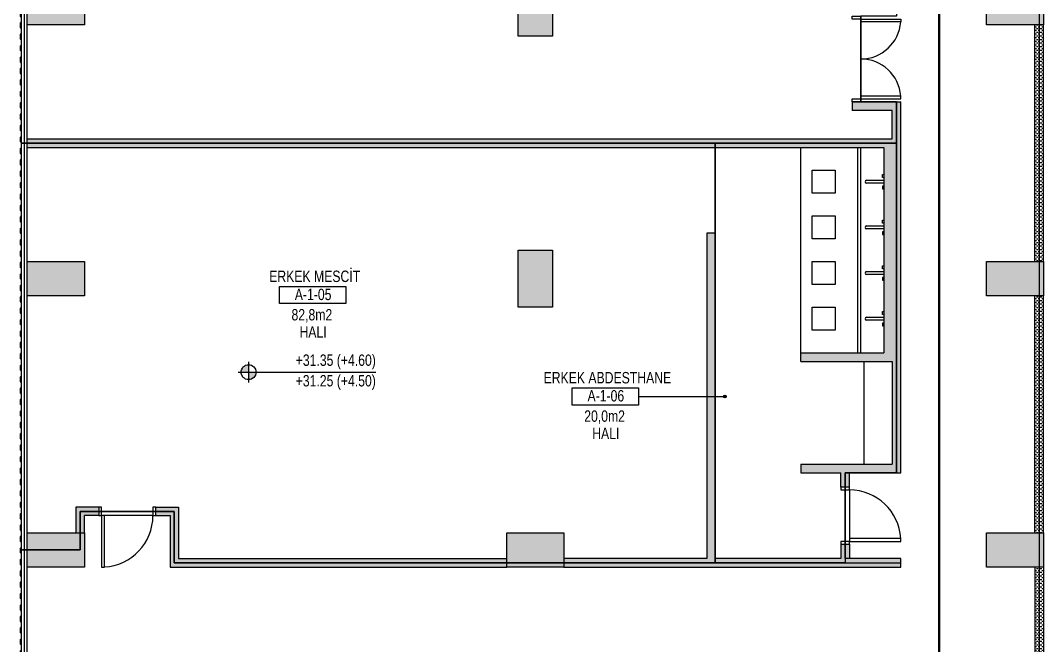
# Model space of a CAD drawing. Header units: centimetres. Extents: x 28733 to 98303, y -2883 to 8555.
# Drawn here: x 78389 to 80181, y 3296 to 4391 of the extents above; entities that cross this region are included whole.
import ezdxf
from ezdxf.enums import TextEntityAlignment as Align

# ---------------------------------------------------------------- set-up
doc = ezdxf.new("R2010")
doc.units = ezdxf.units.CM
doc.header["$LTSCALE"] = 100
for name, color, linetype in [('A-ANNO-DIMS', 187, 'Continuous'), ('A-ANNO-IDEN', 50, 'Continuous'), ('A-ANNO-TEXT', 50, 'Continuous'), ('A-AREA', 102, 'Continuous'), ('A-DOOR', 193, 'Continuous'), ('A-ELEV-01', 255, 'Continuous'), ('A-ELEV-03', 251, 'Continuous'), ('A-FLOR-FIXT', 146, 'Continuous'), ('A-WALL', 134, 'Continuous'), ('A-WALL-HTCH', 8, 'Continuous'), ('A-WALL-INSL', 249, 'Continuous'), ('A-WALL-SNWPNL', 200, 'Continuous'), ('A-WALL-STEL', 202, 'Continuous'), ('S-CONC', 5, 'Continuous'), ('S-HTCH', 8, 'Continuous')]:
    doc.layers.add(name, color=color, linetype=linetype)
doc.layers.add('GEB-BEZUG', color=2, linetype='Continuous', lineweight=50, true_color=0xffff00)
doc.styles.add('Fields_100', font='act_simplex.shx', dxfattribs={"width": 0.8, "height": 20})
doc.linetypes.add('BATTING', pattern='A,0.00254,-2.54,[134,ltypeshp.shx,S=2.54,R=0,X=-2.54,Y=0],-5.08,[134,ltypeshp.shx,S=2.54,R=180,X=2.54,Y=0],-2.54', length=10.16254)
pattern_1 = [(0, (45541.4728, 54361.0323), (3.175, 3.175), [3.175, -3.175])]
pattern_2 = [(0, (74805.6698, 54361.057), (3.175, 3.175), [3.175, -3.175])]

# ---------------------------------------------------------------- blocks, each defined once
blk = doc.blocks.new('Mahal kutusu_100')
at = {"color": 0}
blk.add_lwpolyline([(-58, 30), (58, 30), (58, 0), (-58, 0)], close=True, dxfattribs=at)
at = {"color": 0, "style": 'Fields_100', "width": 0.8}
for tag, p in [('MAHAL', (3.6, 37.9)), ('KOD', (0.9, 6.2)), ('ALAN', (-1.3, -29.4)), ('KAPLAMA', (0.8, -59.7))]:
    blk.add_attdef(tag, text='', height=20, dxfattribs=at).set_placement(p, align=Align.CENTER)
blk = doc.blocks.new('KAPI_100')
at = {"layer": 'A-DOOR'}
blk.add_line((5, 15), (95, 15), dxfattribs=at)
blk.add_lwpolyline([(95, 15), (95, 105), (90, 105), (90, 15)], dxfattribs=at)
for points in [[(0, 0), (5, 0), (5, 15), (0, 15)], [(95, 0), (100, 0), (100, 15), (95, 15)]]:
    blk.add_lwpolyline(points, close=True, dxfattribs=at)
blk.add_arc((95, 15), 90, 93.1847, 180, dxfattribs=at)
blk = doc.blocks.new('KAPI 150')
at = {"layer": 'A-DOOR'}
blk.add_line((145, 15), (5, 15), dxfattribs=at)
for points in [[(5, 15), (5, 85), (10, 85), (10, 15)], [(145, 15), (145, 85), (140, 85), (140, 15)]]:
    blk.add_lwpolyline(points, dxfattribs=at)
for points in [[(5, 0), (0, 0), (0, 15), (5, 15)], [(150, 0), (145, 0), (145, 15), (150, 15)]]:
    blk.add_lwpolyline(points, close=True, dxfattribs=at)
for centre, start, end in [((5, 15), 0, 85.904), ((145, 15), 94.096, 180)]:
    blk.add_arc(centre, 70, start, end, dxfattribs=at)
blk = doc.blocks.new('*U81')
at = {"layer": 'A-WALL-SNWPNL'}
blk.add_lwpolyline([(50, 1), (42, 1), (40, -1), (32, -1), (30, 1), (22, 1), (20, -1), (12, -1), (10, 1), (2, 1), (0, -1), (-8, -1), (-10, 1), (-18, 1), (-20, -1), (-28, -1), (-30, 1), (-38, 1), (-40, -1), (-48, -1), (-50, 1)], dxfattribs=at)
blk = doc.blocks.new('*U82')
at = {"layer": 'A-WALL-STEL', "color": 0, "linetype": 'ByBlock', "lineweight": -2, "transparency": 16777216}
for p in [(2900, 0), (3000, 0), (3100, 0), (3200, 0), (3300, 0), (3400, 0), (3500, 0), (3600, 0), (3700, 0), (3800, 0), (3900, 0), (4000, 0)]:
    blk.add_blockref('*U81', p, dxfattribs=at)

msp = doc.modelspace()

# ---------------------------------------------------------------- hatches: boundary and pattern name
at = {"layer": 'A-ANNO-DIMS'}
h = msp.add_hatch(color=256, dxfattribs=at)
h.paths.add_polyline_path([(78788.33, 3788, 0.4142136), (78775.33, 3775), (78788.33, 3775)])
h.paths.add_polyline_path([(78801.33, 3775), (78788.33, 3775), (78788.33, 3762, 0.4142136)])
at = {"layer": 'A-ANNO-IDEN'}
h = msp.add_hatch(color=256, dxfattribs=at)
h.dxf.hatch_style = 1
edge = h.paths.add_edge_path()
edge.add_arc((79622.58, 3732.42), 2.5, 360, 720)
at = {"layer": 'A-WALL-HTCH'}
h = msp.add_hatch(dxfattribs=at)
h.set_pattern_fill('DASH', color=256)
h.set_pattern_definition(pattern_2)
h.paths.add_polyline_path([(80180.86, 4383.62), (80165.86, 4383.62), (80165.86, 3968.62), (80180.86, 3968.62)])
h = msp.add_hatch(dxfattribs=at)
h.set_pattern_fill('DASH', color=256)
h.set_pattern_definition(pattern_1)
h.paths.add_polyline_path([(79930.86, 4248.62), (79845.86, 4248.62), (79845.86, 4233.62), (79915.86, 4233.62), (79915.86, 4183.62), (78400.86, 4183.62), (78400.86, 4168.62), (79900.86, 4168.62), (79900.86, 3808.62), (79755.86, 3808.62), (79755.86, 3793.62), (79915.86, 3793.62), (79915.86, 3613.62), (79755.86, 3613.62), (79755.86, 3598.62), (79825.86, 3598.62), (79825.86, 3573.62), (79840.86, 3573.62), (79840.86, 3598.62), (79930.86, 3598.62)])
h = msp.add_hatch(dxfattribs=at)
h.set_pattern_fill('DASH', color=256)
h.set_pattern_definition(pattern_1)
h.paths.add_polyline_path([(79930.86, 3448.62), (79840.86, 3448.62), (79840.86, 3473.62), (79825.86, 3473.62), (79825.86, 3448.62), (79605.86, 3448.62), (79605.86, 4018.62), (79590.86, 4018.62), (79590.86, 3448.62), (79340.86, 3448.62), (79340.86, 3433.62), (79930.86, 3433.62)])
h = msp.add_hatch(dxfattribs=at)
h.set_pattern_fill('DASH', color=256)
h.set_pattern_definition(pattern_2)
h.paths.add_polyline_path([(80180.86, 3908.62), (80165.86, 3908.62), (80165.86, 3493.62), (80180.86, 3493.62)])
h = msp.add_hatch(dxfattribs=at)
h.set_pattern_fill('DASH', color=256)
h.set_pattern_definition(pattern_1)
h.paths.add_polyline_path([(78525.86, 3538.62), (78485.86, 3538.62), (78485.86, 3493.62), (78500.86, 3493.62), (78500.86, 3523.62), (78525.86, 3523.62)])
h.paths.add_polyline_path([(78665.86, 3538.62), (78625.86, 3538.62), (78625.86, 3523.62), (78650.86, 3523.62), (78650.86, 3433.62), (79240.86, 3433.62), (79240.86, 3448.62), (78665.86, 3448.62)])
h = msp.add_hatch(dxfattribs=at)
h.set_pattern_fill('DASH', color=256)
h.set_pattern_definition(pattern_2)
h.paths.add_polyline_path([(80180.86, 3433.62), (80165.86, 3433.62), (80165.86, 3018.62), (80180.86, 3018.62)])
at = {"layer": 'S-HTCH'}
h = msp.add_hatch(dxfattribs=at)
h.set_pattern_fill('ANSI33', color=256)
h.set_pattern_definition([(45, (74805.67, 5721.585), (-4.490128, 4.490128), []), (45, (74810.16, 5721.585), (-4.490128, 4.490128), [3.175, -1.5875])])
h.paths.add_polyline_path([(79320.86, 2938.62), (79260.86, 2938.62), (79260.86, 3038.62), (79320.86, 3038.62)])
h.paths.add_polyline_path([(78400.86, 2958.62), (78400.86, 3018.62), (78500.86, 3018.62), (78500.86, 2958.62)])
h.paths.add_polyline_path([(80080.86, 2958.62), (80080.86, 3018.62), (80180.86, 3018.62), (80180.86, 2958.62)])
h.paths.add_polyline_path([(79320.86, 1988.62), (79260.86, 1988.62), (79260.86, 2088.62), (79320.86, 2088.62)])
h.paths.add_polyline_path([(79320.86, 2463.62), (79260.86, 2463.62), (79260.86, 2563.62), (79320.86, 2563.62)])
h.paths.add_polyline_path([(79320.86, 3888.62), (79260.86, 3888.62), (79260.86, 3988.62), (79320.86, 3988.62)])
h.paths.add_polyline_path([(79320.86, 4363.62), (79260.86, 4363.62), (79260.86, 4463.62), (79320.86, 4463.62)])
h.paths.add_polyline_path([(79320.86, 4838.62), (79260.86, 4838.62), (79260.86, 4938.62), (79320.86, 4938.62)])
h.paths.add_polyline_path([(79320.86, 5788.62), (79260.86, 5788.62), (79260.86, 5888.62), (79320.86, 5888.62)])
h.paths.add_polyline_path([(79320.86, 6263.62), (79260.86, 6263.62), (79260.86, 6363.62), (79320.86, 6363.62)])
h.paths.add_polyline_path([(79320.86, 6738.62), (79260.86, 6738.62), (79260.86, 6838.62), (79320.86, 6838.62)])
h.paths.add_polyline_path([(78400.86, 1518.62), (78400.86, 1578.62), (78500.86, 1578.62), (78500.86, 1518.62)])
h.paths.add_polyline_path([(79240.86, 1518.62), (79240.86, 1578.62), (79340.86, 1578.62), (79340.86, 1518.62)])
h.paths.add_polyline_path([(80080.86, 1518.62), (80080.86, 1578.62), (80180.86, 1578.62), (80180.86, 1518.62)])
h.paths.add_polyline_path([(78400.86, 2008.62), (78400.86, 2068.62), (78500.86, 2068.62), (78500.86, 2008.62)])
h.paths.add_polyline_path([(80080.86, 2008.62), (80080.86, 2068.62), (80180.86, 2068.62), (80180.86, 2008.62)])
h.paths.add_polyline_path([(78400.86, 2483.62), (78400.86, 2543.62), (78500.86, 2543.62), (78500.86, 2483.62)])
h.paths.add_polyline_path([(80080.86, 2483.62), (80080.86, 2543.62), (80180.86, 2543.62), (80180.86, 2483.62)])
h.paths.add_polyline_path([(78400.86, 3433.62), (78400.86, 3493.62), (78500.86, 3493.62), (78500.86, 3433.62)])
h.paths.add_polyline_path([(79240.86, 3433.62), (79240.86, 3493.62), (79340.86, 3493.62), (79340.86, 3433.62)])
h.paths.add_polyline_path([(80080.86, 3433.62), (80080.86, 3493.62), (80180.86, 3493.62), (80180.86, 3433.62)])
h.paths.add_polyline_path([(78400.86, 3908.62), (78400.86, 3968.62), (78500.86, 3968.62), (78500.86, 3908.62)])
h.paths.add_polyline_path([(80080.86, 3908.62), (80080.86, 3968.62), (80180.86, 3968.62), (80180.86, 3908.62)])
h.paths.add_polyline_path([(78400.86, 4383.62), (78400.86, 4443.62), (78500.86, 4443.62), (78500.86, 4383.62)])
h.paths.add_polyline_path([(80080.86, 4383.62), (80080.86, 4443.62), (80180.86, 4443.62), (80180.86, 4383.62)])
h.paths.add_polyline_path([(78400.86, 4858.62), (78400.86, 4918.62), (78500.86, 4918.62), (78500.86, 4858.62)])
h.paths.add_polyline_path([(80080.86, 4858.62), (80080.86, 4918.62), (80180.86, 4918.62), (80180.86, 4858.62)])
h.paths.add_polyline_path([(78400.86, 5333.62), (78400.86, 5393.62), (78500.86, 5393.62), (78500.86, 5333.62)])
h.paths.add_polyline_path([(79240.86, 5333.62), (79240.86, 5393.62), (79340.86, 5393.62), (79340.86, 5333.62)])
h.paths.add_polyline_path([(80080.86, 5333.62), (80080.86, 5393.62), (80180.86, 5393.62), (80180.86, 5333.62)])
h.paths.add_polyline_path([(78400.86, 5808.62), (78400.86, 5868.62), (78500.86, 5868.62), (78500.86, 5808.62)])
h.paths.add_polyline_path([(80080.86, 5808.62), (80080.86, 5868.62), (80180.86, 5868.62), (80180.86, 5808.62)])
h.paths.add_polyline_path([(78400.86, 6283.62), (78400.86, 6343.62), (78500.86, 6343.62), (78500.86, 6283.62)])
h.paths.add_polyline_path([(80080.86, 6283.62), (80080.86, 6343.62), (80180.86, 6343.62), (80180.86, 6283.62)])
h.paths.add_polyline_path([(78400.86, 6758.62), (78400.86, 6818.62), (78500.86, 6818.62), (78500.86, 6758.62)])
h.paths.add_polyline_path([(80080.86, 6758.62), (80080.86, 6818.62), (80180.86, 6818.62), (80180.86, 6758.62)])
h.paths.add_polyline_path([(78400.86, 7248.62), (78400.86, 7308.62), (78500.86, 7308.62), (78500.86, 7248.62)])
h.paths.add_polyline_path([(79240.86, 7248.62), (79240.86, 7308.62), (79340.86, 7308.62), (79340.86, 7248.62)])
h.paths.add_polyline_path([(80080.86, 7248.62), (80080.86, 7308.62), (80180.86, 7308.62), (80180.86, 7248.62)])

# ---------------------------------------------------------------- linework, layer by layer
at = {"layer": 'A-ANNO-DIMS'}
for p, q in [((78788.33, 3793), (78788.33, 3757)), ((78770.33, 3775), (79011.33, 3775))]:
    msp.add_line(p, q, dxfattribs=at)
msp.add_circle((78788.33, 3775), 13, dxfattribs=at)
at = {"layer": 'A-ANNO-IDEN'}
msp.add_lwpolyline([(79471.32, 3732.42), (79620.08, 3732.42)], dxfattribs=at)
msp.add_circle((79622.58, 3732.42), 2.5, dxfattribs=at)
at = {"layer": 'A-AREA'}
msp.add_lwpolyline([(80173.36, 6766.12), (80173.36, 3276.12), (79803.36, 3276.12), (79803.36, 3198.62), (79638.36, 3198.62), (79638.36, 3276.16), (78658.36, 3276.16), (78658.36, 2958.62), (78390.86, 2958.62), (78390.86, 3463.62), (78493.36, 3463.62), (78493.36, 3531.12), (78658.36, 3531.12), (78658.36, 3441.12), (79930.86, 3441.12), (79930.86, 3448.62), (79833.36, 3448.62), (79833.36, 3598.62), (79923.36, 3598.62), (79923.36, 4248.62), (79860.86, 4248.62), (79860.86, 4398.62)], dxfattribs=at)
for points in [[(78390.86, 4176.12), (78390.86, 5861.12), (79923.36, 5861.12), (79923.36, 5796.12), (79860.86, 5796.12), (79860.86, 5638.62), (79923.36, 5638.62), (79923.36, 4398.62), (79860.86, 4398.62), (79860.86, 4248.62), (79923.36, 4248.62), (79923.36, 4176.12)], [(78390.86, 3463.62), (78390.86, 4176.12), (79605.86, 4176.12), (79605.86, 3441.12), (78658.36, 3441.12), (78658.36, 3531.12), (78493.36, 3531.12), (78493.36, 3463.62)], [(79605.86, 3441.12), (79605.86, 4176.12), (79923.36, 4176.12), (79923.36, 3598.62), (79833.36, 3598.62), (79833.36, 3441.12)]]:
    msp.add_lwpolyline(points, close=True, dxfattribs=at)
at = {"layer": 'A-ELEV-01'}
msp.add_line((79755.86, 3808.62), (79755.86, 4168.62), dxfattribs=at)
at = {"layer": 'A-ELEV-03'}
msp.add_line((79605.86, 4018.62), (79605.86, 4168.62), dxfattribs=at)
msp.add_lwpolyline([(78390.86, 2676.09), (78390.86, 5051.09)], dxfattribs=at)
at = {"layer": 'A-FLOR-FIXT'}
for p, q in [((79855.86, 3808.62), (79855.86, 4168.62)), ((79860.86, 3808.62), (79860.86, 4168.62)), ((79870.86, 4111.12), (79900.86, 4111.12)), ((79900.86, 4106.12), (79870.86, 4106.12)), ((79900.86, 4111.12), (79900.86, 4106.12)), ((79870.86, 4031.12), (79900.86, 4031.12)), ((79900.86, 4026.12), (79870.86, 4026.12)), ((79900.86, 4031.12), (79900.86, 4026.12)), ((79870.86, 3951.12), (79900.86, 3951.12)), ((79900.86, 3946.12), (79870.86, 3946.12)), ((79900.86, 3951.12), (79900.86, 3946.12)), ((79870.86, 3871.12), (79900.86, 3871.12)), ((79900.86, 3871.12), (79900.86, 3866.12)), ((79900.86, 3866.12), (79870.86, 3866.12))]:
    msp.add_line(p, q, dxfattribs=at)
for points in [[(79815.86, 4128.62), (79815.86, 4088.62), (79775.86, 4088.62), (79775.86, 4128.62)], [(79900.86, 4121.12), (79900.86, 4116.12), (79898.86, 4116.12), (79898.86, 4121.12)], [(79900.86, 4096.12), (79900.86, 4101.12), (79898.86, 4101.12), (79898.86, 4096.12)], [(79815.86, 4048.62), (79815.86, 4008.62), (79775.86, 4008.62), (79775.86, 4048.62)], [(79900.86, 4041.12), (79900.86, 4036.12), (79898.86, 4036.12), (79898.86, 4041.12)], [(79900.86, 4016.12), (79900.86, 4021.12), (79898.86, 4021.12), (79898.86, 4016.12)], [(79815.86, 3968.62), (79815.86, 3928.62), (79775.86, 3928.62), (79775.86, 3968.62)], [(79900.86, 3961.12), (79900.86, 3956.12), (79898.86, 3956.12), (79898.86, 3961.12)], [(79900.86, 3936.12), (79900.86, 3941.12), (79898.86, 3941.12), (79898.86, 3936.12)], [(79815.86, 3888.62), (79815.86, 3848.62), (79775.86, 3848.62), (79775.86, 3888.62)], [(79900.86, 3881.12), (79900.86, 3876.12), (79898.86, 3876.12), (79898.86, 3881.12)], [(79900.86, 3856.12), (79900.86, 3861.12), (79898.86, 3861.12), (79898.86, 3856.12)]]:
    msp.add_lwpolyline(points, close=True, dxfattribs=at)
msp.add_lwpolyline([(79865.86, 3793.62), (79865.86, 3613.62)], dxfattribs=at)
for centre in [(79870.86, 4108.62), (79870.86, 4028.62), (79870.86, 3948.62), (79870.86, 3868.62)]:
    msp.add_arc(centre, 2.5, 90, 270, dxfattribs=at)
at = {"layer": 'A-WALL'}
for p, q in [((80165.86, 3968.62), (80165.86, 4383.62)), ((80180.86, 3968.62), (80180.86, 4383.62)), ((79845.86, 4248.62), (79930.86, 4248.62)), ((79845.86, 4248.62), (79845.86, 4233.62)), ((79930.86, 3598.62), (79930.86, 4248.62)), ((79915.86, 4233.62), (79845.86, 4233.62)), ((79915.86, 4183.62), (79915.86, 4233.62)), ((78400.86, 4183.62), (79915.86, 4183.62)), ((79605.86, 4018.62), (79590.86, 4018.62)), ((79590.86, 4018.62), (79590.86, 3448.62)), ((79605.86, 3448.62), (79605.86, 4018.62)), ((80165.86, 3493.62), (80165.86, 3908.62)), ((80180.86, 3493.62), (80180.86, 3908.62)), ((79755.86, 3808.62), (79900.86, 3808.62)), ((79755.86, 3793.62), (79755.86, 3808.62)), ((79755.86, 3793.62), (79915.86, 3793.62)), ((79755.86, 3613.62), (79915.86, 3613.62)), ((79755.86, 3613.62), (79755.86, 3598.62)), ((79755.86, 3598.62), (79825.86, 3598.62)), ((79825.86, 3573.62), (79825.86, 3598.62)), ((79840.86, 3598.62), (79930.86, 3598.62)), ((79840.86, 3573.62), (79840.86, 3598.62)), ((78525.86, 3538.62), (78485.86, 3538.62)), ((78485.86, 3538.62), (78485.86, 3493.62)), ((78625.86, 3538.62), (78665.86, 3538.62)), ((78500.86, 3493.62), (78500.86, 3523.62)), ((78525.86, 3523.62), (78500.86, 3523.62)), ((79825.86, 3473.62), (79825.86, 3448.62)), ((79840.86, 3473.62), (79840.86, 3448.62)), ((79590.86, 3448.62), (79340.86, 3448.62)), ((79825.86, 3448.62), (79605.86, 3448.62)), ((79930.86, 3448.62), (79840.86, 3448.62)), ((79930.86, 3433.62), (79930.86, 3448.62)), ((79340.86, 3433.62), (79930.86, 3433.62)), ((80165.86, 3433.62), (80165.86, 3018.62)), ((80180.86, 3433.62), (80180.86, 3018.62))]:
    msp.add_line(p, q, dxfattribs=at)
for points in [[(78400.86, 4168.62), (79900.86, 4168.62)], [(79900.86, 4168.62), (79900.86, 3808.62)], [(79915.86, 3793.62), (79915.86, 3613.62)], [(78665.86, 3538.62), (78665.86, 3448.62), (79240.86, 3448.62)], [(78625.86, 3523.62), (78650.86, 3523.62), (78650.86, 3433.62), (79240.86, 3433.62)]]:
    msp.add_lwpolyline(points, dxfattribs=at)
at = {"layer": 'A-WALL-INSL', "linetype": 'BATTING', "ltscale": 0.005}
msp.add_lwpolyline([(78395.86, 2676.09), (78395.86, 5051.09)], dxfattribs=at)
at = {"layer": 'A-WALL-SNWPNL'}
for p, q in [((78400.86, 3968.59), (78400.86, 4383.59)), ((78400.86, 3493.59), (78400.86, 3908.59)), ((78400.86, 3018.59), (78400.86, 3433.59))]:
    msp.add_line(p, q, dxfattribs=at)
at = {"layer": 'GEB-BEZUG'}
msp.add_lwpolyline([(80098.17, 6738.62), (79998.17, 6738.62), (79998.17, 1571.44), (80060.75, 1571.44)], dxfattribs=at)
at = {"layer": 'S-CONC'}
for points in [[(79320.86, 4363.62), (79260.86, 4363.62), (79260.86, 4463.62), (79320.86, 4463.62)], [(78400.86, 4383.62), (78400.86, 4443.62), (78500.86, 4443.62), (78500.86, 4383.62)], [(80080.86, 4383.62), (80080.86, 4443.62), (80180.86, 4443.62), (80180.86, 4383.62)], [(79320.86, 3888.62), (79260.86, 3888.62), (79260.86, 3988.62), (79320.86, 3988.62)], [(78400.86, 3908.62), (78400.86, 3968.62), (78500.86, 3968.62), (78500.86, 3908.62)], [(80080.86, 3908.62), (80080.86, 3968.62), (80180.86, 3968.62), (80180.86, 3908.62)], [(78400.86, 3433.62), (78400.86, 3493.62), (78500.86, 3493.62), (78500.86, 3433.62)], [(79240.86, 3433.62), (79240.86, 3493.62), (79340.86, 3493.62), (79340.86, 3433.62)], [(80080.86, 3433.62), (80080.86, 3493.62), (80180.86, 3493.62), (80180.86, 3433.62)]]:
    msp.add_lwpolyline(points, close=True, dxfattribs=at)

# ---------------------------------------------------------------- block references
at = {"layer": 'A-ANNO-IDEN'}
for p, values in [((78900.6, 3895.02), {'MAHAL': 'ERKEK MESCİT', 'KOD': 'A-1-05', 'ALAN': '82,8m2', 'KAPLAMA': 'HALI'}), ((79413.32, 3717.42), {'MAHAL': 'ERKEK ABDESTHANE', 'KOD': 'A-1-06', 'ALAN': '20,0m2', 'KAPLAMA': 'HALI'})]:
    msp.add_blockref('Mahal kutusu_100', p, dxfattribs=at).add_auto_attribs(values)
at = {"layer": 'A-DOOR'}
for p, rotation in [((79825.86, 3573.62), 270), ((78625.86, 3538.62), 180)]:
    msp.add_blockref('KAPI_100', p, dxfattribs=dict(at, rotation=rotation))
at = {"layer": 'A-ELEV-01', "rotation": 270}
msp.add_blockref('KAPI 150', (79845.86, 4398.62), dxfattribs=at)
at = {"layer": 'A-WALL-STEL', "rotation": 270}
msp.add_blockref('*U82', (78389.86, 7258.59), dxfattribs=at)

# ---------------------------------------------------------------- texts
at = {"layer": 'A-ANNO-TEXT', "char_height": 20, "style": 'Fields_100'}
for s, insert, attachment_point in [('+31.35 (+4.60)', (79011.33, 3780), 9), ('+31.25 (+4.50)', (79011.33, 3770), 3)]:
    msp.add_mtext_dynamic_manual_height_columns(s, width=223, gutter_width=100, heights=[0], dxfattribs=dict(at, insert=insert, attachment_point=attachment_point))

doc.saveas('drawing.dxf')
